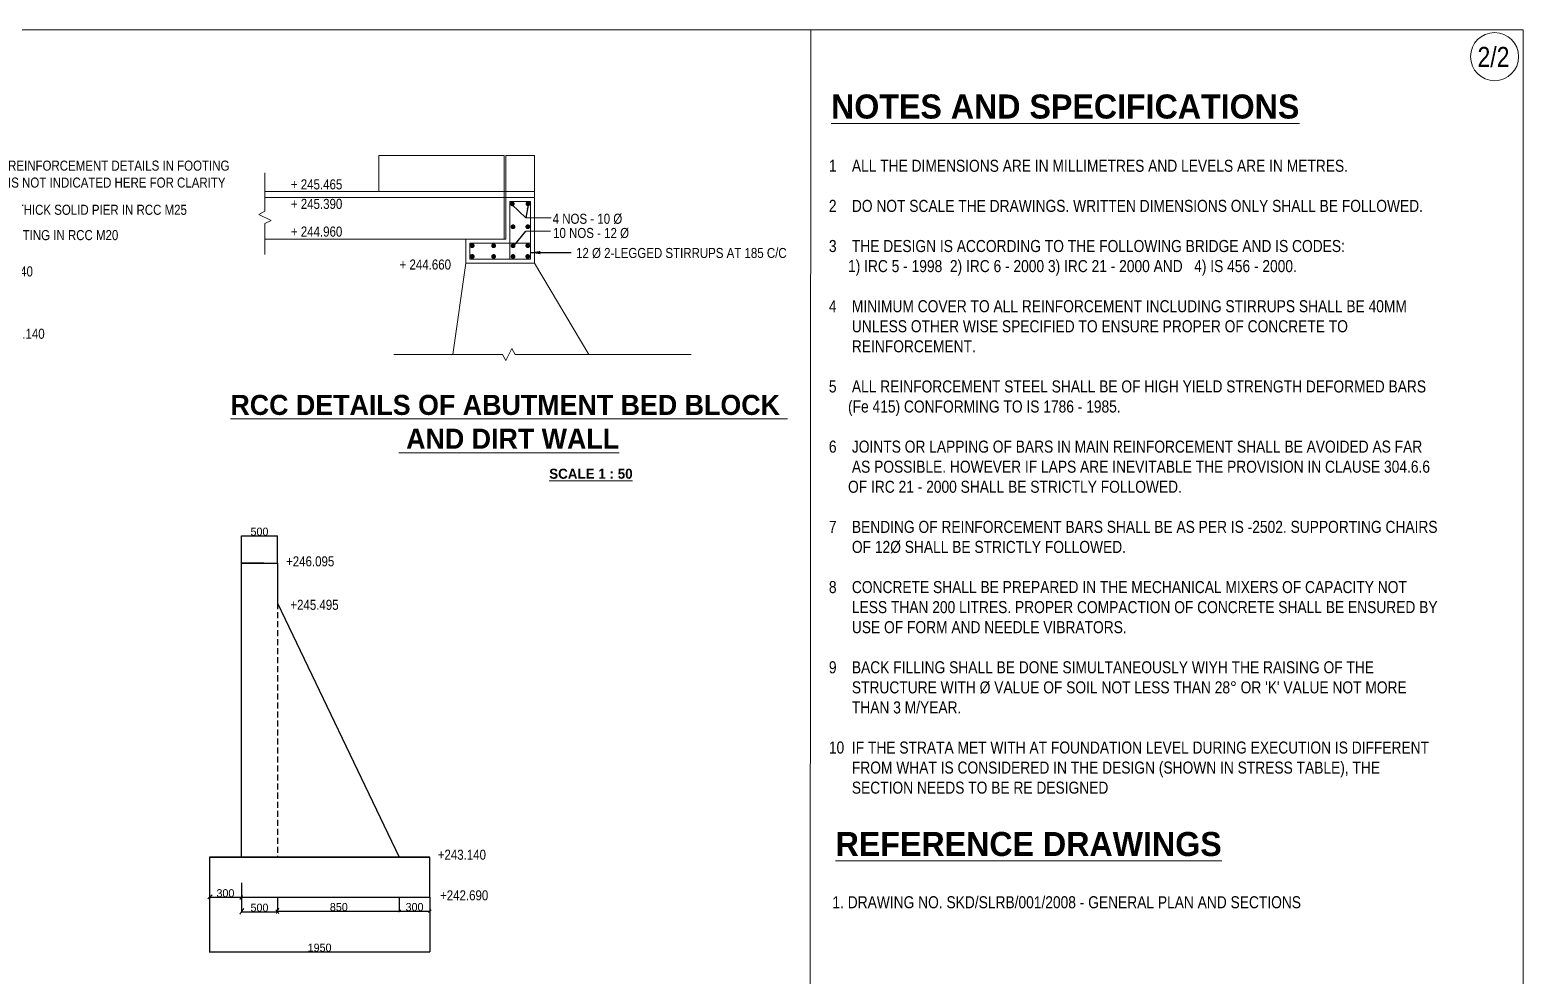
# Model space of a CAD drawing. Header units: millimetres. Extents: x 524347 to 595049, y -38310 to 9223.
# Drawn here: x 557807 to 595049, y -14367 to 9223 of the extents above; entities that cross this region are included whole.
import ezdxf
from ezdxf.enums import TextEntityAlignment as Align

# ---------------------------------------------------------------- set-up
doc = ezdxf.new("R2010")
doc.units = ezdxf.units.MM
doc.header["$LTSCALE"] = 300
doc.header["$MEASUREMENT"] = 0
doc.linetypes.add('DASHED', pattern=[0.75, 0.5, -0.25])
doc.layers.add('DWG TEXT', color=3, linetype='Continuous', lineweight=25)
doc.layers.add('elevations', color=7, linetype='Continuous', lineweight=25)
doc.layers.add('MAIN', color=7, linetype='Continuous')
doc.styles.add('ARIAL NARROW', font='ARIALN.TTF', dxfattribs={"height": 250})
doc.styles.add('arn', font='ARIALN.TTF')
doc.styles.add('CITYBLUEPR', font='cityb___.ttf')
doc.dimstyles.new('ISO-25', dxfattribs={"dimtxt": 2.5, "dimasz": 2.5, "dimexe": 1.25, "dimexo": 0.625, "dimtad": 1, "dimdec": 0, "dimtxsty": 'Standard', "dimblk": 'OBLIQUE', "dimcen": 2.5, "dimdle": 1.25, "dimclrd": 6, "dimadec": 0, "dimazin": 0, "dimtfac": 1, "dimtdec": 0, "dimtmove": 0, "dimatfit": 3, "dimfxl": 1, "dimarcsym": 0})
doc.dimstyles.new('STANDARD$7', dxfattribs={"dimtxt": 2, "dimasz": 2, "dimexe": 1.25, "dimexo": 0.625, "dimtad": 1, "dimdec": 0, "dimlfac": 0.5, "dimdsep": 46, "dimtxsty": 'ARIAL NARROW', "dimcen": 2.5, "dimdle": 0.1, "dimse1": 1, "dimse2": 1, "dimadec": 0, "dimazin": 0, "dimtfac": 1, "dimtdec": 0, "dimtmove": 0, "dimatfit": 3, "dimfxl": 1, "dimtolj": 1, "dimtzin": 0, "dimarcsym": 0})

# ---------------------------------------------------------------- blocks, each defined once
blk = doc.blocks.new('_Oblique')
at = {"color": 0, "linetype": 'ByBlock', "lineweight": -2}
blk.add_line((-0.5, -0.5), (0.5, 0.5), dxfattribs=at)
blk = doc.blocks.new('*D118')
at = {"layer": 'Defpoints', "color": 0, "linetype": 'ByBlock', "lineweight": 9, "transparency": 16777216}
for p in [(563983, -3389), (563083, -4068), (563983, -4068)]:
    blk.add_point(p, dxfattribs=at)
at = {"layer": 'DWG TEXT', "color": 6, "linetype": 'ByBlock', "lineweight": -2, "transparency": 16777216}
blk.add_line((563082, -3389), (563984, -3389), dxfattribs=at)
at = {"layer": 'DWG TEXT', "color": 0, "linetype": 'ByBlock', "lineweight": -2, "transparency": 16777216}
for p, q in [((563083, -4067), (563083, -3388)), ((563983, -4067), (563983, -3388))]:
    blk.add_line(p, q, dxfattribs=at)
at = {"layer": 'DWG TEXT', "color": 6, "linetype": 'ByBlock', "lineweight": -2, "transparency": 16777216, "xscale": 2.5, "yscale": 2.5, "zscale": 2.5, "rotation": 180}
blk.add_blockref('_Oblique', (563083, -3389), dxfattribs=at)
at = {"layer": 'DWG TEXT', "color": 6, "linetype": 'ByBlock', "lineweight": -2, "transparency": 16777216, "xscale": 2.5, "yscale": 2.5, "zscale": 2.5}
blk.add_blockref('_Oblique', (563983, -3389), dxfattribs=at)
at = {"layer": 'DWG TEXT', "color": 0, "linetype": 'ByBlock', "transparency": 16777216, "insert": (563533, -3288), "char_height": 200, "attachment_point": 5}
blk.add_mtext('500', dxfattribs=at)
blk = doc.blocks.new('*D119')
at = {"layer": 'Defpoints', "color": 0, "linetype": 'ByBlock', "lineweight": 9, "transparency": 16777216}
for p in [(562283, -12401), (567783, -12401), (567783, -13759)]:
    blk.add_point(p, dxfattribs=at)
at = {"layer": 'DWG TEXT', "color": 0, "linetype": 'ByBlock', "lineweight": -2, "transparency": 16777216}
for p, q in [((562283, -12402), (562283, -13760)), ((567783, -12402), (567783, -13760))]:
    blk.add_line(p, q, dxfattribs=at)
at = {"layer": 'DWG TEXT', "color": 6, "linetype": 'ByBlock', "lineweight": -2, "transparency": 16777216}
blk.add_line((562282, -13759), (567784, -13759), dxfattribs=at)
at = {"layer": 'DWG TEXT', "color": 6, "linetype": 'ByBlock', "lineweight": -2, "transparency": 16777216, "xscale": 2.5, "yscale": 2.5, "zscale": 2.5, "rotation": 180}
blk.add_blockref('_Oblique', (562283, -13759), dxfattribs=at)
at = {"layer": 'DWG TEXT', "color": 6, "linetype": 'ByBlock', "lineweight": -2, "transparency": 16777216, "xscale": 2.5, "yscale": 2.5, "zscale": 2.5}
blk.add_blockref('_Oblique', (567783, -13759), dxfattribs=at)
at = {"layer": 'DWG TEXT', "color": 0, "linetype": 'ByBlock', "transparency": 16777216, "insert": (565033, -13659), "char_height": 200, "attachment_point": 5}
blk.add_mtext('1950', dxfattribs=at)
blk = doc.blocks.new('*D120')
at = {"layer": 'Defpoints', "color": 0, "linetype": 'ByBlock', "lineweight": 9, "transparency": 16777216}
for p in [(567019, -12401), (567783, -12401), (567783, -12746)]:
    blk.add_point(p, dxfattribs=at)
at = {"layer": 'DWG TEXT', "color": 0, "linetype": 'ByBlock', "lineweight": -2, "transparency": 16777216}
for p, q in [((567019, -12402), (567019, -12748)), ((567783, -12402), (567783, -12748))]:
    blk.add_line(p, q, dxfattribs=at)
at = {"layer": 'DWG TEXT', "color": 6, "linetype": 'ByBlock', "lineweight": -2, "transparency": 16777216}
blk.add_line((567018, -12746), (567784, -12746), dxfattribs=at)
at = {"layer": 'DWG TEXT', "color": 6, "linetype": 'ByBlock', "lineweight": -2, "transparency": 16777216, "xscale": 2.5, "yscale": 2.5, "zscale": 2.5, "rotation": 180}
blk.add_blockref('_Oblique', (567019, -12746), dxfattribs=at)
at = {"layer": 'DWG TEXT', "color": 6, "linetype": 'ByBlock', "lineweight": -2, "transparency": 16777216, "xscale": 2.5, "yscale": 2.5, "zscale": 2.5}
blk.add_blockref('_Oblique', (567783, -12746), dxfattribs=at)
at = {"layer": 'DWG TEXT', "color": 0, "linetype": 'ByBlock', "transparency": 16777216, "insert": (567401, -12646), "char_height": 200, "attachment_point": 5}
blk.add_mtext('300', dxfattribs=at)
blk = doc.blocks.new('*D116')
at = {"layer": 'Defpoints', "color": 0, "linetype": 'ByBlock', "lineweight": 9, "transparency": 16777216}
for p in [(563083, -12401), (563983, -12401), (563983, -12762)]:
    blk.add_point(p, dxfattribs=at)
at = {"layer": 'DWG TEXT', "color": 0, "linetype": 'ByBlock', "lineweight": -2, "transparency": 16777216}
for p, q in [((563083, -12402), (563083, -12763)), ((563983, -12402), (563983, -12763))]:
    blk.add_line(p, q, dxfattribs=at)
at = {"layer": 'DWG TEXT', "color": 6, "linetype": 'ByBlock', "lineweight": -2, "transparency": 16777216}
blk.add_line((563082, -12762), (563984, -12762), dxfattribs=at)
at = {"layer": 'DWG TEXT', "color": 6, "linetype": 'ByBlock', "lineweight": -2, "transparency": 16777216, "xscale": 2.5, "yscale": 2.5, "zscale": 2.5, "rotation": 180}
blk.add_blockref('_Oblique', (563083, -12762), dxfattribs=at)
at = {"layer": 'DWG TEXT', "color": 6, "linetype": 'ByBlock', "lineweight": -2, "transparency": 16777216, "xscale": 2.5, "yscale": 2.5, "zscale": 2.5}
blk.add_blockref('_Oblique', (563983, -12762), dxfattribs=at)
at = {"layer": 'DWG TEXT', "color": 0, "linetype": 'ByBlock', "transparency": 16777216, "insert": (563533, -12661), "char_height": 200, "attachment_point": 5}
blk.add_mtext('500', dxfattribs=at)
blk = doc.blocks.new('*D117')
at = {"layer": 'Defpoints', "color": 0, "linetype": 'ByBlock', "lineweight": 9, "transparency": 16777216}
for p in [(563983, -12401), (567040, -12710), (567040, -12746)]:
    blk.add_point(p, dxfattribs=at)
at = {"layer": 'DWG TEXT', "color": 0, "linetype": 'ByBlock', "lineweight": -2, "transparency": 16777216}
for p, q in [((563983, -12402), (563983, -12748)), ((567040, -12711), (567040, -12748))]:
    blk.add_line(p, q, dxfattribs=at)
at = {"layer": 'DWG TEXT', "color": 6, "linetype": 'ByBlock', "lineweight": -2, "transparency": 16777216}
blk.add_line((563982, -12746), (567042, -12746), dxfattribs=at)
at = {"layer": 'DWG TEXT', "color": 6, "linetype": 'ByBlock', "lineweight": -2, "transparency": 16777216, "xscale": 2.5, "yscale": 2.5, "zscale": 2.5, "rotation": 180}
blk.add_blockref('_Oblique', (563983, -12746), dxfattribs=at)
at = {"layer": 'DWG TEXT', "color": 6, "linetype": 'ByBlock', "lineweight": -2, "transparency": 16777216, "xscale": 2.5, "yscale": 2.5, "zscale": 2.5}
blk.add_blockref('_Oblique', (567040, -12746), dxfattribs=at)
at = {"layer": 'DWG TEXT', "color": 0, "linetype": 'ByBlock', "transparency": 16777216, "insert": (565512, -12646), "char_height": 200, "attachment_point": 5}
blk.add_mtext('850', dxfattribs=at)
blk = doc.blocks.new('*D121')
at = {"layer": 'Defpoints', "color": 0, "linetype": 'ByBlock', "lineweight": 9, "transparency": 16777216}
for p in [(562284, -12042), (563084, -12042), (563084, -12402)]:
    blk.add_point(p, dxfattribs=at)
at = {"layer": 'DWG TEXT', "color": 0, "linetype": 'ByBlock', "lineweight": -2, "transparency": 16777216}
for p, q in [((562284, -12042), (562284, -12403)), ((563084, -12043), (563084, -12403))]:
    blk.add_line(p, q, dxfattribs=at)
at = {"layer": 'DWG TEXT', "color": 6, "linetype": 'ByBlock', "lineweight": -2, "transparency": 16777216}
blk.add_line((562283, -12402), (563085, -12402), dxfattribs=at)
at = {"layer": 'DWG TEXT', "color": 6, "linetype": 'ByBlock', "lineweight": -2, "transparency": 16777216, "xscale": 2.5, "yscale": 2.5, "zscale": 2.5, "rotation": 180}
blk.add_blockref('_Oblique', (562284, -12402), dxfattribs=at)
at = {"layer": 'DWG TEXT', "color": 6, "linetype": 'ByBlock', "lineweight": -2, "transparency": 16777216, "xscale": 2.5, "yscale": 2.5, "zscale": 2.5}
blk.add_blockref('_Oblique', (563084, -12402), dxfattribs=at)
at = {"layer": 'DWG TEXT', "color": 0, "linetype": 'ByBlock', "transparency": 16777216, "insert": (562684, -12301), "char_height": 200, "attachment_point": 5}
blk.add_mtext('300', dxfattribs=at)

msp = doc.modelspace()

# ---------------------------------------------------------------- linework, layer by layer
at = {"color": 0, "linetype": 'ByBlock', "lineweight": 9}
for p, q in [((562356.5, -12337), (562242.5, -12437.5)), ((563111.5, -12354), (563046.5, -12458)), ((563142.5, -12685), (563040, -12819.5)), ((563943, -12710.5), (564018, -12802.5)), ((564019.5, -12673), (563958.5, -12802.5)), ((567040.5, -12710), (567008.5, -12769.5)), ((567812.5, -12715.5), (567751.5, -12779))]:
    msp.add_line(p, q, dxfattribs=at)
at = {"layer": 'DWG TEXT', "color": 0, "linetype": 'ByBlock'}
for p, q in [((563083, -11401.5), (563083, -4068)), ((563645.9, -4068), (563083, -4068)), ((563083, -4068), (563983, -4068)), ((563983, -4068), (563983, -5068)), ((563983, -5068), (563983, -5068)), ((563983, -5068), (567018.8, -11401.5)), ((567782.9, -11401.5), (562283, -11401.5)), ((562283, -11401.5), (562283, -12401.5)), ((562283, -11401.5), (562783, -11401.5)), ((562783, -11401.5), (562283, -11401.5)), ((562283, -11401.5), (562783, -11401.5)), ((562283, -11401.5), (562283, -11401.5)), ((562283, -11401.5), (562283, -11401.5)), ((562283, -11401.5), (567782.9, -11401.5)), ((562283, -11401.5), (563083, -11401.5)), ((562783, -11401.5), (562783, -11401.5)), ((563083, -11401.5), (563083, -11401.5)), ((567782.9, -11901.5), (567782.9, -11401.5)), ((567782.9, -12401.5), (567782.9, -11901.5)), ((562283, -12401.5), (567782.9, -12401.5))]:
    msp.add_line(p, q, dxfattribs=at)
at = {"layer": 'DWG TEXT', "color": 0, "linetype": 'DASHED'}
msp.add_line((563983, -5068), (563983, -11401.5), dxfattribs=at)
at = {"layer": 'MAIN', "color": 0, "lineweight": 9}
for p, q in [((524346.8, 9222.5), (595048.7, 9222.5)), ((577281.4, 9222.5), (577254.4, -38309.6)), ((595048.7, 9222.5), (595048.7, -38309.6)), ((569678, 5192), (569678, 6091.6)), ((569678, 6091.6), (570390, 6091.6)), ((570390, 5192), (570390, 6091.6)), ((563671, 4701.2), (563671, 5656.8)), ((570390, 5192), (570390, 5891.7)), ((563681, 5192), (564680.5, 5192)), ((563681, 5042.1), (564680.5, 5042.1)), ((570390, 5192), (564680.5, 5192)), ((570390, 5042.1), (564680.5, 5042.1)), ((569638, 4002.6), (569638, 5192)), ((569678, 4002.6), (569678, 5192)), ((569778, 4941.6), (569778.5, 4942.1)), ((569778, 3502.9), (569778, 4941.6)), ((570289.5, 4942.1), (569778.5, 4942.1)), ((570289.5, 4942.1), (570290, 4941.6)), ((570290, 3503.4), (570290, 4941.6)), ((570390, 3402.9), (570390, 5192)), ((570390, 3402.9), (570390, 5192)), ((563519.3, 4623.9), (563671, 4701.2)), ((563822.6, 4469.4), (563519.3, 4623.9)), ((563822.6, 4469.2), (563670.9, 4392)), ((570170.4, 4539.1), (570809.9, 4539.1)), ((563670.9, 4392), (563670.9, 3621.1)), ((570173.9, 4208.7), (570792.9, 4208.7)), ((568678.5, 4002.6), (563681, 4002.6)), ((568678.5, 3402.9), (568678.5, 4002.6)), ((569678, 4002.6), (568678.5, 4002.6)), ((568779, 3902.6), (568778.5, 3902.1)), ((568778.5, 3503.4), (568778.5, 3902.1)), ((570290, 3902.6), (568779, 3902.6)), ((568354.3, 1128.2), (568679.2, 3402.9)), ((570390, 3402.9), (568678.5, 3402.9)), ((568779, 3502.9), (568778.5, 3503.4)), ((570289.5, 3502.9), (568779, 3502.9)), ((570289.5, 3502.9), (570290, 3503.4)), ((571744.8, 1128.1), (570390.7, 3402.9)), ((569597.8, 1128.2), (566885.4, 1128.2)), ((569675, 976.5), (569597.8, 1128.2)), ((569675.2, 976.5), (569829.7, 1279.7)), ((569829.7, 1279.7), (569907, 1128.1)), ((569907, 1128.1), (574300.4, 1128.1))]:
    msp.add_line(p, q, dxfattribs=at)
msp.add_lwpolyline([(566506.5, 5192), (569638, 5192), (569638, 6091.6), (566506.5, 6091.6)], close=True, dxfattribs=at)
at = {"layer": 'MAIN', "color": 0, "lineweight": 9, "const_width": 60}
for points in [[(569808.6, 4885.6, -1), (569868.6, 4885.6, -1)], [(570200.6, 4885.6, -1), (570260.6, 4885.6, -1)], [(569827.1, 4314.6, -1), (569887.1, 4314.6, -1)], [(570195.1, 4314.6, -1), (570255.1, 4314.6, -1)], [(568808.6, 3841.6, -1), (568868.6, 3841.6, -1)], [(569342.6, 3841.6, -1), (569402.6, 3841.6, -1)], [(569827.1, 3841.6, -1), (569887.1, 3841.6, -1)], [(570195.1, 3841.6, -1), (570255.1, 3841.6, -1)], [(568808.6, 3573.6, -1), (568868.6, 3573.6, -1)], [(569342.6, 3573.6, -1), (569402.6, 3573.6, -1)], [(569827.1, 3573.6, -1), (569887.1, 3573.6, -1)], [(570195.1, 3573.6, -1), (570255.1, 3573.6, -1)]]:
    msp.add_lwpolyline(points, format="xyb", close=True, dxfattribs=at)
at = {"layer": 'MAIN', "color": 0, "lineweight": 9}
msp.add_circle((594337.2, 8555.2), 600, dxfattribs=at)

# ---------------------------------------------------------------- texts
at = {"layer": 'elevations', "color": 0, "linetype": 'ByBlock', "char_height": 250, "width": 2930.825, "attachment_point": 1, "style": 'ARIAL NARROW'}
for s, insert in [('+246.095', (564196.9, -3901.5)), ('+245.495', (564304, -4984.9)), ('+243.140', (567980.1, -11214.9)), ('+242.690', (568037, -12227.8))]:
    msp.add_mtext(s, dxfattribs=dict(at, insert=insert))
at = {"layer": 'MAIN', "color": 0, "lineweight": 9}
for s, height, style, p in [('2/2', 500, 'ARIAL NARROW', (593911.3, 8298)), ('%%UNOTES AND SPECIFICATIONS', 600, 'CITYBLUEPR', (577788.6, 7011.9)), ('REINFORCEMENT DETAILS IN FOOTING', 250, 'ARIAL NARROW', (557264, 5713.4)), ('+ 245.465', 250, 'ARIAL NARROW', (564317.4, 5246.2)), ('+ 245.390', 250, 'ARIAL NARROW', (564317.4, 4759.7)), ('+ 244.960', 250, 'ARIAL NARROW', (564317.4, 4069.2)), ('+ 244.660', 250, 'ARIAL NARROW', (567028, 3247.7)), ('+241.740', 250, 'ARIAL NARROW', (556681.1, 3076.4)), ('+241.140', 250, 'ARIAL NARROW', (556973.6, 1522.1)), ('%%UREFERENCE DRAWINGS', 600, 'CITYBLUEPR', (577902.5, -11373.3)), ('1. DRAWING NO. SKD/SLRB/001/2008 - GENERAL PLAN AND SECTIONS', 300, 'ARIAL NARROW', (577822.6, -12675.2))]:
    msp.add_text(s, height=height, dxfattribs=dict(at, style=style)).set_placement(p)
at = {"layer": 'MAIN', "color": 0, "lineweight": 9, "style": 'CITYBLUEPR'}
for s, height, p in [('%%URCC DETAILS OF ABUTMENT BED BLOCK ', 500, (569754.4, -376.4)), ('%%U AND DIRT WALL', 500, (569754.4, -1219.4)), ('%%USCALE 1 : 50', 250, (571799.2, -1967.8))]:
    msp.add_text(s, height=height, dxfattribs=at).set_placement(p, align=Align.CENTER)
at = {"layer": 'MAIN', "color": 0, "lineweight": 9, "insert": (577734.5, 5984.8), "char_height": 300, "width": 16000, "attachment_point": 1, "style": 'arn'}
msp.add_mtext("\\pt12600;1    ALL THE DIMENSIONS ARE IN MILLIMETRES AND LEVELS ARE IN METRES.\\P\\ptz;\\P2    DO NOT SCALE THE DRAWINGS. WRITTEN DIMENSIONS ONLY SHALL BE FOLLOWED.\\P\\P3    THE DESIGN IS ACCORDING TO THE FOLLOWING BRIDGE AND IS CODES: \\P     1) IRC 5 - 1998  2) IRC 6 - 2000 3) IRC 21 - 2000 AND   4) IS 456 - 2000. \\P\\P4    MINIMUM COVER TO ALL REINFORCEMENT INCLUDING STIRRUPS SHALL BE 40MM    \\P      UNLESS OTHER WISE SPECIFIED TO ENSURE PROPER OF CONCRETE TO   \\P      REINFORCEMENT.\\P\\P5    ALL REINFORCEMENT STEEL SHALL BE OF HIGH YIELD STRENGTH DEFORMED BARS\\P     (Fe 415) CONFORMING TO IS 1786 - 1985.\\P\\P6    JOINTS OR LAPPING OF BARS IN MAIN REINFORCEMENT SHALL BE AVOIDED AS FAR  \\P      AS POSSIBLE. HOWEVER IF LAPS ARE INEVITABLE THE PROVISION IN CLAUSE 304.6.6  \\P     OF IRC 21 - 2000 SHALL BE STRICTLY FOLLOWED.\\P\\P7    BENDING OF REINFORCEMENT BARS SHALL BE AS PER IS -2502. SUPPORTING CHAIRS  \\P      OF 12%%C {\\fArial Narrow|b0|i0|c0|p32;SHALL BE STRICTLY FOLLOWED.\\P\\P}8    CONCRETE SHALL BE PREPARED IN THE MECHANICAL MIXERS OF CAPACITY NOT  \\P      LESS THAN 200 LITRES. PROPER COMPACTION OF CONCRETE SHALL BE ENSURED BY  \\P      USE OF FORM AND NEEDLE VIBRATORS.\\P\\P9    BACK FILLING SHALL BE DONE SIMULTANEOUSLY WIYH THE RAISING OF THE \\P      STRUCTURE WITH %%C VALUE OF SOIL NOT LESS THAN 28° OR 'K' VALUE NOT MORE \\P      THAN 3 M/YEAR.\\P\\P10  IF THE STRATA MET WITH AT FOUNDATION LEVEL DURING EXECUTION IS DIFFERENT \\P      FROM WHAT IS CONSIDERED IN THE DESIGN (SHOWN IN STRESS TABLE), THE \\P      SECTION NEEDS TO BE RE DESIGNED", dxfattribs=at)
at = {"layer": 'MAIN', "color": 0, "lineweight": 9, "char_height": 250, "attachment_point": 7, "style": 'ARIAL NARROW'}
for s, insert in [(' IS NOT INDICATED HERE FOR CLARITY', (557182.6, 5287.1)), ('750 THICK SOLID PIER IN RCC M25', (556918.6, 4608.9)), ('4 NOS - 10 %%C', (570845.3, 4379.3)), ('FOOTING IN RCC M20', (557005.9, 3977.7)), ('10 NOS - 12 %%C', (570856.2, 4025.2)), ('12 %%C 2-LEGGED STIRRUPS AT 185 C/C', (571429.1, 3526.3))]:
    msp.add_mtext(s, dxfattribs=dict(at, insert=insert))

# ---------------------------------------------------------------- dimensions: what is measured, and where the dimension line sits
at = {"layer": 'DWG TEXT', "color": 0, "linetype": 'ByBlock'}
for base, p1, p2, text, picture, middle in [((563983, -3389), (563083, -4068), (563983, -4068), '500', '*D118', (563533, -3288.4)), ((563083.5, -12402.1), (562284.2, -12041.9), (563083.5, -12042.5), '300', '*D121', (562683.9, -12301.5)), ((567782.9, -13759.2), (562283, -12401.5), (567782.9, -12401.5), '1950', '*D119', (565033, -13658.6)), ((563983, -12761.8), (563083, -12401.5), (563983, -12401.5), '500', '*D116', (563533, -12661.1)), ((567040.5, -12746.4), (563983, -12401.5), (567040.5, -12710), '850', '*D117', (565511.7, -12645.8)), ((567782.9, -12746.4), (567018.8, -12401.5), (567782.9, -12401.5), '300', '*D120', (567400.9, -12645.8))]:
    dim = msp.add_linear_dim(base=base, p1=p1, p2=p2, text=text, dimstyle='ISO-25', override={"dimtxt": 200}, dxfattribs=at)
    dim.commit()
    dim.dimension.update_dxf_attribs({"geometry": picture, "text_midpoint": middle})

# ---------------------------------------------------------------- leaders
at = {"layer": 'MAIN', "color": 0, "lineweight": 9}
for points, override in [([(569825.1, 4873.4), (570177, 4538.9)], {"dimtxt": 300, "dimasz": 100, "dimexe": 0.18, "dimexo": 0.0625, "dimgap": 0.09, "dimtad": 0, "dimtoh": 1, "dimlfac": 1, "dimzin": 0, "dimtxsty": 'arn', "dimcen": 0.09, "dimdle": 200, "dimtdec": 4, "dimtofl": 0}), ([(570230.6, 4855.6), (570177, 4538.9)], {"dimtxt": 300, "dimasz": 100, "dimexe": 0.18, "dimexo": 0.0625, "dimgap": 0.09, "dimtad": 0, "dimtoh": 1, "dimlfac": 1, "dimzin": 0, "dimtxsty": 'arn', "dimcen": 0.09, "dimdle": 200, "dimtdec": 4, "dimtofl": 0}), ([(569886.1, 3849.1), (570173.9, 4208.7)], {"dimtxt": 300, "dimasz": 100, "dimexe": 0.18, "dimexo": 0.0625, "dimgap": 0.09, "dimtad": 0, "dimtoh": 1, "dimlfac": 1, "dimzin": 0, "dimtxsty": 'arn', "dimcen": 0.09, "dimdle": 200, "dimtdec": 4, "dimtofl": 0}), ([(570289.9, 3670.6), (571303.5, 3670.6)], {"dimtxt": 300, "dimasz": 250, "dimexe": 0.18, "dimexo": 0.0625, "dimgap": 0.09, "dimtad": 0, "dimtoh": 1, "dimlfac": 1, "dimzin": 0, "dimtxsty": 'arn', "dimcen": 0.09, "dimdle": 200, "dimtdec": 4, "dimtofl": 0})]:
    msp.add_leader(points, dimstyle='STANDARD$7', override=override, dxfattribs=at)

doc.saveas('drawing.dxf')
